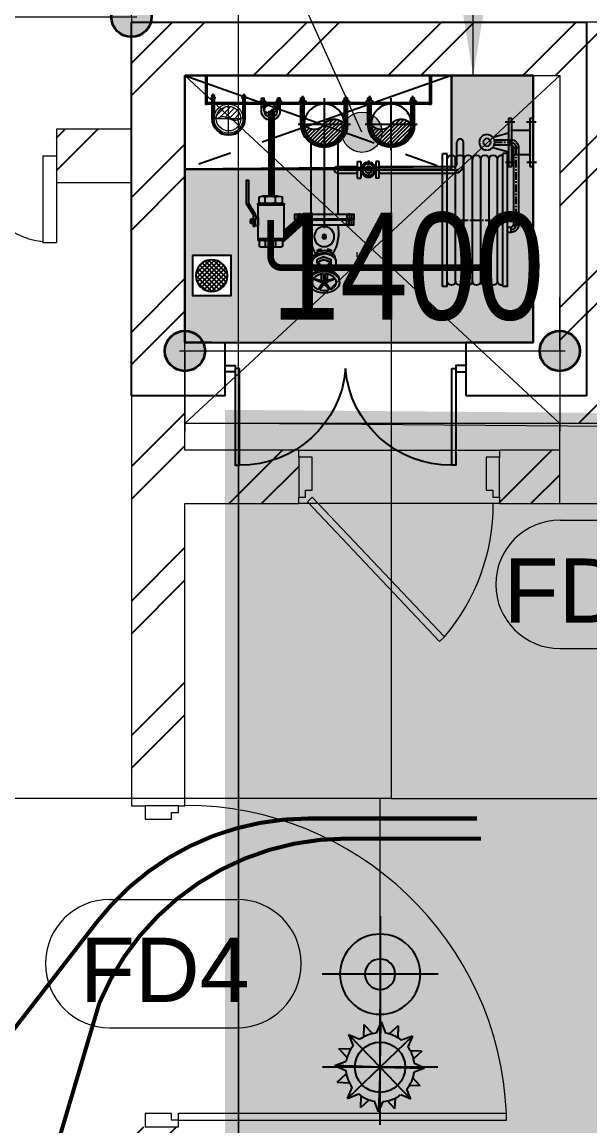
# Model space of a CAD drawing. Header units: millimetres. Extents: x 1706 to 249912, y -487248 to 27192.
# Drawn here: x 160877 to 162998, y -461674 to -457547 of the extents above; entities that cross this region are included whole.
import ezdxf

# ---------------------------------------------------------------- set-up
doc = ezdxf.new("R2010")
doc.units = ezdxf.units.MM
for name, pattern in [('CENTER', [50.8, 31.75, -6.35, 6.35, -6.35]), ('CENTER2', [1.125, 0.75, -0.125, 0.125, -0.125]), ('DASHDOT', [1, 0.5, -0.25, 0, -0.25]), ('HIDDEN', [0.375, 0.25, -0.125]), ('PHANTOM', [63.5, 31.75, -6.35, 6.35, -6.35, 6.35, -6.35])]:
    doc.linetypes.add(name, pattern=pattern)
doc.layers.get('0').update_dxf_attribs({"color": 251})
for name, color, linetype in [('25∅', 1, 'DASHDOT'), ('3.First Floor Plan prot$0$M-FIRE-DRAIN PIPE', 5, 'Continuous'), ('Center', 8, 'CENTER2'), ('FF-FPS- SPRINKLER PIPE', 10, 'PHANTOM'), ('FIRE DISTANCE', 1, 'HIDDEN'), ('I-ANNO-HTCH', 251, 'Continuous'), ('McD Observations', 4, 'Continuous'), ('OBJ', 7, 'Continuous')]:
    doc.layers.add(name, color=color, linetype=linetype)
for name, color, linetype, lineweight in [('A-ANNO-DIMS', 251, 'Continuous', 5), ('A-ANNO-DIMS-200', 251, 'Continuous', 5), ('A-DETL', 251, 'Continuous', 18), ('A-DOOR', 251, 'Continuous', 5), ('A-DOOR-IDEN', 251, 'Continuous', 5), ('A-FLOR', 251, 'Continuous', 5), ('A-WALL', 251, 'Continuous', 5), ('A-WALL-PATT', 251, 'Continuous', 25), ('G-ANNO-TEXT', 251, 'Continuous', 5), ('M-FIRE-FHC', 251, 'Continuous', 9), ('McD-Fire', 1, 'Continuous', 13), ('McD-FIRE-SPRINKLER LINES', 1, 'Continuous', 9), ('McD-PHE-SUPPORT', 7, 'Continuous', 30), ('McD-PHE-WP DT', 70, 'Continuous', 18), ('McD-Travel-Distance', 192, 'Continuous', 13), ('S-GRID', 251, 'Continuous', 5)]:
    doc.layers.add(name, color=color, linetype=linetype, lineweight=lineweight)
doc.layers.add('FF-PENDENT SPRINKLER', color=7, linetype='Continuous', true_color=0xcc0099)
doc.styles.add('Arial Narrow', font='ARIALN.TTF', dxfattribs={"height": 450})
doc.styles.add('Arial_4', font='arial.ttf', dxfattribs={"height": 240})
doc.styles.add('romand', font='romand.shx')
doc.dimstyles.new('DIM 200', dxfattribs={"dimtxt": 150, "dimasz": 150, "dimexe": 50, "dimexo": 75, "dimgap": 75, "dimtad": 1, "dimdec": 0, "dimrnd": 5, "dimdsep": 46, "dimtxsty": 'romand', "dimcen": 0, "dimclrd": 7, "dimclre": 7, "dimclrt": 7, "dimadec": 0, "dimazin": 0, "dimtfac": 1, "dimtdec": 0, "dimtmove": 2, "dimatfit": 3, "dimfxl": 1, "dimtolj": 1, "dimtzin": 0, "dimarcsym": 0})
doc.dimstyles.new('RSP_DIM_2_0mm__DOT_', dxfattribs={"dimscale": 304.8, "dimtxt": 409.372389, "dimasz": 1.968504, "dimexe": 0.984252, "dimexo": 0.0625, "dimgap": 0, "dimtad": 1, "dimdec": 0, "dimrnd": 5, "dimzin": 0, "dimdsep": 46, "dimtxsty": 'Arial Narrow', "dimblk1": 'DOTSMALL', "dimblk2": 'DOTSMALL', "dimsah": 1, "dimcen": 0.09, "dimdle": 0.065617, "dimazin": 0, "dimtfac": 1, "dimtdec": 4, "dimtix": 1, "dimtmove": 0, "dimatfit": 3, "dimfxl": 0.656168, "dimfxlon": 1, "dimtvp": 1, "dimtolj": 1, "dimtzin": 0, "dimarcsym": 2})
pattern_1 = [(225, (1.326154, -19.247815), (-0.007071068, 0.007071068), [])]
pattern_2 = [(45, (-45658.5, 463347.42), (-251.44717, 251.44717), []), (45, (-45658.5, 463728.42), (-251.44717, 251.44717), [])]

# ---------------------------------------------------------------- blocks, each defined once
blk = doc.blocks.new('A$C4CB3120F')
at = {"color": 0, "linetype": 'Continuous'}
for p, q in [((-12, 6), (-12, 0.9)), ((9, 6.9), (-9, 6.9)), ((9, 0), (-9, 0)), ((-6, 6), (-6, 0.9)), ((6, 6), (6, 0.9)), ((12, 6), (12, 0.9))]:
    blk.add_line(p, q, dxfattribs=at)
for centre, radius, start, end in [((-9, 1.4), 5.53, 57.1328, 122.8672), ((-9, 5.5), 5.53, 237.1328, 302.8672), ((0, -13.9), 20.8, 73.2213, 106.7787), ((0, 20.8), 20.8, 253.2213, 286.7787), ((9, 1.4), 5.53, 57.1328, 122.8672), ((9, 5.5), 5.53, 237.1328, 302.8672)]:
    blk.add_arc(centre, radius, start, end, dxfattribs=at)
blk = doc.blocks.new('A$C7D236038')
at = {"color": 0, "linetype": 'Continuous'}
for p, q in [((-10, 5), (-10, 0.7)), ((-7.5, 5.8), (7.5, 5.8)), ((-7.5, 0), (7.5, 0)), ((-5, 5), (-5, 0.7)), ((5, 5), (5, 0.7)), ((10, 5), (10, 0.7))]:
    blk.add_line(p, q, dxfattribs=at)
for centre, radius, start, end in [((-7.5, 1.2), 4.61, 57.1328, 122.8672), ((-7.5, 4.6), 4.61, 237.1328, 302.8672), ((0, -11.5), 17.3, 73.2213, 106.7787), ((0, 17.3), 17.3, 253.2213, 286.7787), ((7.5, 1.2), 4.61, 57.1328, 122.8672), ((7.5, 4.6), 4.61, 237.1328, 302.8672)]:
    blk.add_arc(centre, radius, start, end, dxfattribs=at)
blk = doc.blocks.new('A$C17931DE8')
at = {"color": 7}
for p, q in [((597.7, 184.1), (47.7, 184.1)), ((47.7, 164.3), (47.7, 184.1)), ((597.7, 164.3), (597.7, 184.1)), ((597.7, 164.3), (47.7, 164.3)), ((-21.3, -24), (-39.3, -89.1)), ((-10.8, -30.3), (-10.8, -98.2)), ((10.8, -30.2), (10.8, -98.2)), ((21.3, -24), (39.3, -89.1)), ((-100, -89.1), (100, -89.1)), ((-100, -89.1), (-100, -102.3)), ((46.9, -85.5), (46.9, -65.7)), ((597.7, -65.7), (47.7, -65.7)), ((597.7, -85.5), (47.7, -85.5)), ((100, -89.1), (100, -102.3)), ((351.8, -85.5), (351.8, -98.2)), ((373.5, -98.2), (373.5, -85.5)), ((597.7, -85.5), (597.7, -65.7)), ((100, -102.3), (-100, -102.3)), ((10.8, -98.2), (-10.8, -98.2)), ((21.7, -109.1), (340.9, -109.1)), ((21.7, -109.1), (21.7, -130.8)), ((21.7, -130.8), (340.9, -130.8)), ((340.9, -109.1), (340.9, -130.8)), ((351.8, -98.2), (373.5, -98.2)), ((-100, -177.3), (100, -177.3)), ((-100, -177.3), (-100, -190.5)), ((100, -177.3), (100, -190.5)), ((100, -190.5), (-100, -190.5))]:
    blk.add_line(p, q, dxfattribs=at)
at = {"color": 8, "linetype": 'CENTER'}
for p, q in [((322.7, 211.1), (322.7, -112.4)), ((0, -32.1), (0, -98.2)), ((21.7, -120), (340.9, -120))]:
    blk.add_line(p, q, dxfattribs=at)
at = {"color": 8}
for p, q in [((574.7, 129.8), (70.6, 129.8)), ((574.7, 95.2), (70.6, 95.2)), ((579.7, 95.9), (578.5, 94.7)), ((574.7, 60.6), (70.6, 60.6)), ((577.3, 60.8), (577, 60.4)), ((582, 60.4), (581.7, 60.7)), ((574.7, 26), (70.6, 26)), ((574.7, -8.6), (70.6, -8.6)), ((574.7, -43.2), (70.6, -43.2)), ((-84, -115.9), (-84, -75.6)), ((84, -116.6), (84, -76.3)), ((-84, -204.1), (-84, -163.7)), ((84, -204.8), (84, -164.4))]:
    blk.add_line(p, q, dxfattribs=at)
for p, q in [((-50, -102.3), (-50, -177.3)), ((50, -102.3), (50, -177.3))]:
    blk.add_line(p, q)
for radius in [32.1, 15.4]:
    blk.add_circle((0, 0), radius)
for centre, radius, start, end in [((70.6, 147.1), 17.3, 90, 270), ((574.7, 147.1), 17.3, 270, 90), ((70.6, 112.5), 17.3, 90, 270), ((70.6, 77.9), 17.3, 90, 270), ((574.7, 112.5), 17.3, 270, 90), ((574.7, 77.9), 17.3, 270, 90), ((70.6, 43.3), 17.3, 90, 270), ((574.7, 43.3), 17.3, 270, 90), ((70.6, 8.7), 17.3, 90, 270), ((574.7, 8.7), 17.3, 270, 90), ((70.6, -25.9), 17.3, 90, 270), ((70.6, -60.5), 17.3, 90, 197.2751), ((574.7, -25.9), 17.3, 270, 90), ((574.7, -60.5), 17.3, 342.7249, 90), ((340.9, -98.2), 21.7, 270, 0)]:
    blk.add_arc(centre, radius, start, end, dxfattribs=at)
at = {"color": 7}
for centre, radius, start, end in [((21.7, -98.2), 32.6, 180, 270), ((21.7, -98.2), 10.9, 180, 269.9999), ((340.9, -98.2), 10.9, 270.0001, 0), ((340.9, -98.2), 32.6, 270, 0)]:
    blk.add_arc(centre, radius, start, end, dxfattribs=at)
at = {"color": 8, "linetype": 'CENTER'}
blk.add_arc((21.7, -98.2), 21.7, 180, 270, dxfattribs=at)
blk = doc.blocks.new('A$C562139B0')
at = {"color": 1}
for p, q in [((20, 101.1), (0, 101.1)), ((20, 84.1), (0, 84.1)), ((20, -84.1), (0, -84.1)), ((20, -101.1), (0, -101.1))]:
    blk.add_line(p, q, dxfattribs=at)
at = {"color": 8, "linetype": 'HIDDEN'}
for p, q in [((-2.3, 79.5), (0, 81.8)), ((-2.3, -79.5), (-2.3, 79.5)), ((0, -81.8), (-2.3, -79.5))]:
    blk.add_line(p, q, dxfattribs=at)
at = {"color": 1}
blk.add_lwpolyline([(0, -110), (0, 110), (20, 110), (20, -110)], close=True, dxfattribs=at)
at = {"layer": 'Center', "linetype": 'CENTER', "ltscale": 12}
for p, q in [((-4.2, 92.6), (24.2, 92.6)), ((24.2, -92.6), (-4.2, -92.6))]:
    blk.add_line(p, q, dxfattribs=at)
blk = doc.blocks.new('A$C48E248ED')
at = {"color": 1}
for p, q in [((-1.8, -89.4), (-1.8, -77.5)), ((-1.8, -77.5), (2, -77.5)), ((2, -89.4), (2, -77.5)), ((-1.8, -89.4), (2, -89.4))]:
    blk.add_line(p, q, dxfattribs=at)
at = {"color": 7}
blk.add_line((25.1, -182.2), (25.1, -199.1), dxfattribs=at)
at = {"color": 1}
for radius in [37.5, 7.47]:
    blk.add_circle((0.1, -83.5), radius, dxfattribs=at)
for centre, start, end in [((98.3, -69.2), 168.881, 210.5212), ((-98.1, -69.2), 329.4788, 11.119)]:
    blk.add_arc(centre, 151.5, start, end, dxfattribs=at)
at = {"layer": 'OBJ'}
for p, q in [((0.1, -158.9), (-25.9, -169.5)), ((0.1, -158.9), (26.1, -169.5)), ((-44.9, -180.1), (-44.9, -177.2)), ((0.1, -169.5), (-25.9, -180.1)), ((-25.9, -201.3), (-25.9, -169.5)), ((-25.9, -201.3), (-14.9, -205.8)), ((-14.9, -208.5), (-14.9, -189.6)), ((0.1, -169.5), (26.1, -180.1)), ((15.1, -208.5), (15.1, -189.6)), ((26.1, -201.3), (15.1, -205.8)), ((26.1, -182.2), (26.1, -169.5)), ((26.1, -201.3), (26.1, -199.1)), ((-39.1, -242.8), (-7.6, -254.7)), ((-35.2, -240.7), (-5.6, -248.7)), ((-11, -223.6), (-11, -247.2)), ((-2.1, -226), (-3.1, -246.9)), ((2.3, -226), (3.3, -246.9)), ((35.4, -240.7), (5.8, -248.7)), ((39.3, -242.8), (7.8, -254.7)), ((11.2, -223.6), (11.2, -247.2)), ((-57.3, -253.9), (-57.3, -247.7)), ((-20.6, -279.1), (-6.6, -257.7)), ((-15.5, -278.9), (-2.5, -262.8)), ((0.1, -253.2), (-5.1, -255.3)), ((0.1, -255.3), (-5.1, -257.5)), ((-5.1, -261.7), (-5.1, -255.3)), ((0.1, -263.8), (-5.1, -261.7)), ((0.1, -253.2), (5.3, -255.3)), ((0.1, -255.3), (5.3, -257.5)), ((0.1, -263.8), (5.3, -261.7)), ((15.6, -278.9), (2.7, -262.8)), ((5.3, -261.7), (5.3, -255.3)), ((20.8, -279.1), (6.8, -257.7)), ((57.5, -247.7), (57.5, -253.9))]:
    blk.add_line(p, q, dxfattribs=at)
for centre, radius, start, end in [((-11.1, -153.9), 24, 88.0313, 135.9908), ((11.3, -153.9), 24, 44.0092, 91.9687), ((-23.4, -191.3), 8.65, 11.0684, 72.6602), ((23.6, -191.3), 8.65, 107.3398, 168.9316), ((-40.1, -245.6), 3, 69.2205, 155.1588), ((-34.4, -237.8), 3, 133.8645, 254.7795), ((-5.1, -246.8), 2, 254.7795, 357.2205), ((-5.1, -225.8), 3, 357.2205, 94.7862), ((5.3, -225.8), 3, 85.2138, 182.7795), ((5.3, -246.8), 2, 182.7795, 285.2205), ((34.6, -237.8), 3, 285.2205, 46.1355), ((40.3, -245.6), 3, 24.8412, 110.7795), ((-23.1, -277.5), 3, 245.9255, 326.7795), ((-13.1, -280.7), 3, 141.2205, 257.3777), ((-8.3, -256.6), 2, 326.7795, 69.2205), ((8.5, -256.6), 2, 110.7795, 213.2205), ((13.3, -280.7), 3, 282.6223, 38.7795), ((23.3, -277.5), 3, 213.2205, 294.0745)]:
    blk.add_arc(centre, radius, start, end, dxfattribs=at)
at = {"layer": 'OBJ', "extrusion": (0, 0, -1)}
for centre, major_axis, ratio, start_param, end_param in [((0.1, -180.1), (45, 0), 0.707107, 1.987436, 4.712389), ((0.1, -177.2), (45, 0), 0.707107, 3.141593, 5.927703), ((0.1, -166.6), (-42.5, 0), 0.707107, -0.004902, 3.146495), ((0.1, -163.1), (-40.3, 0), 0.701646, 0.412235, 2.729358), ((0.1, -190.7), (26, 0), 0.721611, 2.186239, 6.007537), ((0.1, -204.1), (15, 0), 0.707107, 3.141593, 6.283185), ((0.1, -205.9), (15, 0), 0.707107, 3.141593, 6.283185), ((0.1, -207.1), (15, 0), 0.707107, 3.141593, 6.283185), ((0.1, -208.7), (15, 0), 0.707107, 3.16624, 6.258538), ((0.1, -208.9), (-11.1, 0), 0.619861, 0.151553, 2.990039), ((0.1, -190.7), (-26, 0), 0.721611, 3.417241, 4.096946), ((0.1, -180.1), (45, 0), 0.707107, 0.642541, 1.154156), ((0.1, -247.7), (57.4, 0), 0.707107, 3.141593, 6.283185), ((0.1, -253.9), (45.1, 0), 0.693384, 2.143196, 3.452197), ((0.1, -253.9), (-45.1, 0), 0.693384, 0.624962, 1.450623), ((0.1, -253.9), (45.1, 0), 0.693384, -1.450623, -0.624962), ((0.1, -253.9), (45.1, 0), 0.693384, -0.310604, 0.998397), ((0.1, -253.9), (45.1, 0), 0.693384, 1.258412, 1.883181)]:
    blk.add_ellipse(centre, major_axis=major_axis, ratio=ratio, start_param=start_param, end_param=end_param, dxfattribs=at)
at = {"layer": 'OBJ'}
blk.add_ellipse((0.1, -180.1), major_axis=(-45, 0), ratio=0.707107, start_param=1.987436, end_param=4.712389, dxfattribs=at)
at = {"layer": 'OBJ', "extrusion": (0, 0, -1)}
for centre, major_axis, ratio in [((0.1, -253.9), (-57.4, 0), 0.707107), ((0.1, -259.6), (-5.2, 0), 0.721611), ((0.1, -259.8), (2.23, 0), 0.586664)]:
    blk.add_ellipse(centre, major_axis=major_axis, ratio=ratio, dxfattribs=at)
at = {"xscale": -1, "rotation": 270}
blk.add_blockref('A$C562139B0', (0, -20), dxfattribs=at)
at = {"rotation": 270}
blk.add_blockref('A$C562139B0', (0, -20), dxfattribs=at)
blk = doc.blocks.new('A$C234D3F59')
at = {"color": 7}
for p, q in [((-40.5, 31.1), (-40.5, -31.1)), ((-40.5, 31.1), (-27.9, 31.1)), ((-27.9, -31.1), (-27.9, 31.1)), ((40.5, 31.1), (27.9, 31.1)), ((27.9, -31.1), (27.9, 31.1)), ((40.5, 31.1), (40.5, -31.1)), ((-40.5, -31.1), (-27.9, -31.1)), ((40.5, -31.1), (27.9, -31.1))]:
    blk.add_line(p, q, dxfattribs=at)
at = {"color": 9, "linetype": 'CENTER', "ltscale": 0.5}
for p, q in [((0, -34.7), (0, 34.7)), ((34.7, 0), (-34.7, 0))]:
    blk.add_line(p, q, dxfattribs=at)
at = {"color": 7}
for radius in [27.9, 22, 12.5, 2.93]:
    blk.add_circle((0, 0), radius, dxfattribs=at)
blk = doc.blocks.new('A$C00FE572E')
at = {"color": 1, "linetype": 'Continuous', "lineweight": -3}
for p, q in [((-1101, 285), (-1244, 285)), ((-693, 449), (-693, 496)), ((-679, 500), (-598, 500)), ((-679, 445), (-598, 445)), ((-666, 449), (-666, 496)), ((-611, 449), (-611, 496)), ((-584, 449), (-584, 496)), ((-159, 285), (-16, 285)), ((-1260, -166), (-1260, 198)), ((-1101, 142), (-1244, 142)), ((-1085, -166), (-1085, 198)), ((-175, -166), (-175, 198)), ((-159, 142), (-16, 142)), ((0, -166), (0, 198)), ((-1101, -111), (-1244, -111)), ((-159, -111), (-16, -111)), ((-1101, -288), (-1244, -288)), ((-159, -288), (-16, -288))]:
    blk.add_line(p, q, dxfattribs=at)
at = {"color": 1, "lineweight": -3}
for points in [[(-517, 387), (-517, 432), (-806, 432), (-1077, 600), (-1660, 600), (-1660, 555), (-1090, 555), (-819, 387), (-770, 387), (-770, 344), (-706, 344), (-706, 344), (-706, 387), (-517, 387)], [(-747, 344), (-747, 315), (-530, 315), (-530, 387), (-665, 387)]]:
    blk.add_lwpolyline(points, dxfattribs=at)
for points in [[(-1085, -327), (-1049, -327), (-1049, 324), (-1085, 324)], [(-1049, -318), (-211, -318), (-211, 315), (-1049, 315)], [(-175, -327), (-211, -327), (-211, 324), (-175, 324)]]:
    blk.add_lwpolyline(points, close=True, dxfattribs=at)
at = {"color": 1, "linetype": 'Continuous', "lineweight": -3}
blk.add_lwpolyline([(-704, 431), (-573, 431), (-573, 445), (-704, 445)], close=True, dxfattribs=at)
for centre, radius, start, end in [((-1097, 214), 163, 154.1703, 205.8297), ((-1248, 214), 163, 334.1703, 25.8297), ((-679, 475), 25.1, 57.1328, 122.8672), ((-679, 470), 25.1, 237.1328, 302.8672), ((-639, 406), 94.5, 73.2213, 106.7787), ((-639, 540), 94.5, 253.2213, 286.7787), ((-598, 475), 25.1, 57.1328, 122.8672), ((-598, 470), 25.1, 237.1328, 302.8672), ((-12, 214), 163, 154.1703, 205.8297), ((-163, 214), 163, 334.1703, 25.8297), ((-761, 16), 499, 165.2978, 194.7022), ((-1583, 16), 499, 345.2978, 14.7022), ((323, 16), 499, 165.2978, 194.7022), ((-499, 16), 499, 345.2978, 14.7022), ((-1011, -199), 249, 159.1168, 200.8832), ((-1333, -199), 249, 339.1168, 20.8832), ((73, -199), 249, 159.1168, 200.8832), ((-249, -199), 249, 339.1168, 20.8832)]:
    blk.add_arc(centre, radius, start, end, dxfattribs=at)
at = {"layer": 'Center', "color": 1, "lineweight": -3}
blk.add_lwpolyline([(-665, 387), (-747, 387), (-747, 346)], dxfattribs=at)
blk = doc.blocks.new('*U21')
h = blk.add_hatch()
h.set_pattern_fill('ANSI31', color=8, scale=133.333333)
h.set_pattern_definition([(45, (-425315.599, -396067.668), (-11.785113, 11.785113), [])])
edge = h.paths.add_edge_path()
edge.add_spline(control_points=[(55, 56), (41.9, 50.7), (25.3, 41.8), (0.1, 55.2), (-25.2, 67.3), (-41.9, 59), (-55, 56)], knot_values=[0, 0, 0, 0, 25.928067, 52.983832, 79.809607, 105.621074, 105.621074, 105.621074, 105.621074], degree=3, periodic=0)
edge.add_arc((0, 54.9), 55, 178.8042, 361.1979)
at = {"color": 8}
for p, q in [((0, 130), (0, -20)), ((-75, 56), (75, 56))]:
    blk.add_line(p, q, dxfattribs=at)
for radius in [65, 55]:
    blk.add_circle((0, 55), radius)
blk.add_spline([(-55, 56), (-25.5, 63.2), (0, 55), (25.6, 46.2), (55, 56)], degree=3, dxfattribs=at)
at = {"layer": 'McD-PHE-SUPPORT'}
for p, q in [((-77.1, -35), (-77.1, -40)), ((-77.1, -35), (-77.1, -40)), ((-75, -42), (-63, -42)), ((-75, -42), (-63, -42)), ((-73, -42), (-73, -52.2)), ((-73, -42), (-73, -52.2)), ((-72.5, -43.1), (-65.7, -43.9)), ((-72.5, -43.1), (-65.7, -43.9)), ((-72.5, -44.7), (-65.7, -45.5)), ((-72.5, -44.7), (-65.7, -45.5)), ((-72.5, -46.1), (-65.7, -46.9)), ((-72.5, -46.1), (-65.7, -46.9)), ((-72.5, -47.5), (-65.7, -48.3)), ((-72.5, -47.5), (-65.7, -48.3)), ((-72.5, -48.7), (-65.7, -49.5)), ((-72.5, -48.7), (-65.7, -49.5)), ((-70.2, -42), (-65.7, -42.6)), ((-70.2, -42), (-65.7, -42.6)), ((-65, -40), (-65, -35)), ((-65, -40), (-65, -35)), ((-65, -42), (-65, -52.2)), ((-65, -42), (-65, -52.2)), ((-61, -35), (-61, -40)), ((-61, -35), (-61, -40)), ((61, -35), (61, -40)), ((61, -35), (61, -40)), ((75, -42), (63, -42)), ((75, -42), (63, -42)), ((65, -40), (65, -35)), ((65, -40), (65, -35)), ((65, -42), (65, -52.2)), ((65, -42), (65, -52.2)), ((70.2, -42), (65.7, -42.6)), ((70.2, -42), (65.7, -42.6)), ((72.5, -43.1), (65.7, -43.9)), ((72.5, -43.1), (65.7, -43.9)), ((72.5, -44.7), (65.7, -45.5)), ((72.5, -44.7), (65.7, -45.5)), ((72.5, -46.1), (65.7, -46.9)), ((72.5, -46.1), (65.7, -46.9)), ((72.5, -47.5), (65.7, -48.3)), ((72.5, -47.5), (65.7, -48.3)), ((72.5, -48.7), (65.7, -49.5)), ((72.5, -48.7), (65.7, -49.5)), ((73, -42), (73, -52.2)), ((73, -42), (73, -52.2)), ((77.1, -35), (77.1, -40)), ((77.1, -35), (77.1, -40)), ((-73, -52.2), (-65, -52.2)), ((-73, -52.2), (-65, -52.2)), ((-72.5, -50), (-65.7, -50.9)), ((-72.5, -50), (-65.7, -50.9)), ((-72.5, -51.3), (-65.7, -52.1)), ((-72.5, -51.3), (-65.7, -52.1)), ((73, -52.2), (65, -52.2)), ((73, -52.2), (65, -52.2)), ((72.5, -50), (65.7, -50.9)), ((72.5, -50), (65.7, -50.9)), ((72.5, -51.3), (65.7, -52.1)), ((72.5, -51.3), (65.7, -52.1))]:
    blk.add_line(p, q, dxfattribs=at)
for points in [[(-73, 55.7), (-73, -40.1)], [(-65, 55.7), (-65, -35)], [(65, 55.7), (65, -35)], [(73, 55.7), (73, -40.1)]]:
    blk.add_lwpolyline(points, dxfattribs=at)
for centre, radius, start, end in [((0, 55), 73, 0.5295, 179.4726), ((-75, -40), 2.01, 180, 0), ((-75, -40), 2.01, 180, 0), ((-69, -37), 5.02, 216.8699, 323.1301), ((-69, -37), 5.02, 216.8699, 323.1301), ((-63, -40), 2.01, 180, 0), ((-63, -40), 2.01, 180, 0), ((63, -40), 2.01, 180, 0), ((63, -40), 2.01, 180, 0), ((69, -37), 5.02, 216.8699, 323.1301), ((69, -37), 5.02, 216.8699, 323.1301), ((75, -40), 2.01, 180, 0), ((75, -40), 2.01, 180, 0)]:
    blk.add_arc(centre, radius, start, end, dxfattribs=at)
blk = doc.blocks.new('Fire Shaft')
at = {"linetype": 'CENTER2'}
h = blk.add_hatch(color=8, dxfattribs=at)
h.dxf.hatch_style = 1
h.paths.add_polyline_path([(0.2, -1.1954), (0.5417, -1.1954), (0.55, -0.2), (1.1976, -0.2), (1.1976, -1.5), (0.2, -1.5)])
h.paths.add_polyline_path([(0.8726, -0.2279), (1.0226, -0.2279), (1.0226, -0.3721), (0.8726, -0.3721)], flags=16)
h = blk.add_hatch()
h.set_pattern_fill('ANSI31', color=5, scale=0.08, angle=90, style=0)
h.set_pattern_definition(pattern_1)
h.paths.add_polyline_path([(0.3315, -0.4954, -1), (0.3315, -0.5454, -0.5), (0.3315, -0.5204, 0.5)])
h = blk.add_hatch()
h.set_pattern_fill('ANSI31', color=1, scale=0.08, angle=90, style=0)
h.set_pattern_definition([(225, (1.326154, -18.997815), (-0.007071068, 0.007071068), [])])
h.paths.add_polyline_path([(0.3815, -0.7954, -0.5), (0.3815, -0.7204, 0.5), (0.3815, -0.6454, -1)])
h = blk.add_hatch()
h.set_pattern_fill('ANSI31', color=3, scale=0.08, angle=90, style=0)
h.set_pattern_definition(pattern_1)
h.paths.add_polyline_path([(0.3815, -1.0454, -0.5), (0.3815, -0.9704, 0.5), (0.3815, -0.8954, -1)])
at = {"layer": 'McD Observations'}
h = blk.add_hatch(dxfattribs=at)
h.set_pattern_fill('ANSI37', color=256, scale=0.1)
h.set_pattern_definition([(45, (-244.486786, -38.637238), (-0.00883883476, 0.00883883476), []), (135, (-244.486786, -38.637238), (-0.00883883476, -0.00883883476), [])])
edge = h.paths.add_edge_path()
edge.add_arc((0.9476, -0.3), 0.0593, 0, 360)
at = {"color": 1, "linetype": 'CENTER2'}
for p, q in [((0.2, -1.1954), (0.55, -0.2)), ((0.2, -0.2), (0.555, -1.1954))]:
    blk.add_line(p, q, dxfattribs=at)
for p, q in [((0.2015, -1.1954), (0.2015, -0.2)), ((0.3018, -1.1204), (0.3018, -0.2766)), ((0.3068, -1.1204), (0.3068, -0.2766)), ((0.2951, -0.4854), (0.2852, -0.4854)), ((0.2951, -0.4864), (0.2852, -0.4864)), ((0.2951, -0.4944), (0.2852, -0.4944)), ((0.3315, -0.4854), (0.3065, -0.4854)), ((0.3171, -0.4864), (0.3065, -0.4864)), ((0.3171, -0.4944), (0.3065, -0.4944)), ((0.2951, -0.4954), (0.2852, -0.4954)), ((0.3315, -0.4954), (0.3065, -0.4954)), ((0.2951, -0.5454), (0.2852, -0.5454)), ((0.2951, -0.5464), (0.2852, -0.5464)), ((0.2951, -0.5544), (0.2852, -0.5544)), ((0.2951, -0.5554), (0.2852, -0.5554)), ((0.3315, -0.5454), (0.3065, -0.5454)), ((0.3171, -0.5464), (0.3065, -0.5464)), ((0.3171, -0.5544), (0.3065, -0.5544)), ((0.3315, -0.5554), (0.3065, -0.5554)), ((0.2939, -0.6334), (0.2845, -0.6334)), ((0.2939, -0.6344), (0.2845, -0.6344)), ((0.2939, -0.6444), (0.2845, -0.6444)), ((0.2939, -0.6454), (0.2845, -0.6454)), ((0.3815, -0.6334), (0.3065, -0.6334)), ((0.3502, -0.6344), (0.3065, -0.6344)), ((0.3502, -0.6444), (0.3065, -0.6444)), ((0.3815, -0.6454), (0.3065, -0.6454)), ((0.2939, -0.7954), (0.2845, -0.7954)), ((0.2939, -0.7964), (0.2845, -0.7964)), ((0.2939, -0.8064), (0.2845, -0.8064)), ((0.2939, -0.8074), (0.2845, -0.8074)), ((0.3815, -0.7954), (0.3065, -0.7954)), ((0.3502, -0.7964), (0.3065, -0.7964)), ((0.3502, -0.8064), (0.3065, -0.8064)), ((0.3815, -0.8074), (0.3065, -0.8074)), ((0.2939, -0.8834), (0.2845, -0.8834)), ((0.2939, -0.8844), (0.2845, -0.8844)), ((0.2939, -0.8944), (0.2845, -0.8944)), ((0.2939, -0.8954), (0.2845, -0.8954)), ((0.3815, -0.8834), (0.3065, -0.8834)), ((0.3502, -0.8844), (0.3065, -0.8844)), ((0.3502, -0.8944), (0.3065, -0.8944)), ((0.3815, -0.8954), (0.3065, -0.8954)), ((0.2939, -1.0454), (0.2845, -1.0454)), ((0.2939, -1.0464), (0.2845, -1.0464)), ((0.2939, -1.0564), (0.2845, -1.0564)), ((0.2939, -1.0574), (0.2845, -1.0574)), ((0.3815, -1.0454), (0.3065, -1.0454)), ((0.3502, -1.0464), (0.3065, -1.0464)), ((0.3502, -1.0564), (0.3065, -1.0564)), ((0.3815, -1.0574), (0.3065, -1.0574))]:
    blk.add_line(p, q)
at = {"color": 8, "linetype": 'CENTER', "lineweight": -3, "ltscale": 1500}
for p, q in [((0.3815, -0.6229), (0.3815, -0.8179)), ((0.284, -0.7204), (0.7702, -0.7204)), ((0.3815, -0.8729), (0.3815, -1.0679)), ((0.479, -0.9704), (0.284, -0.9704))]:
    blk.add_line(p, q, dxfattribs=at)
at = {"color": 1}
for p, q in [((0.4374, -0.6704), (0.7185, -0.6704)), ((0.4374, -0.7704), (0.7185, -0.7704)), ((0.5394, -0.7704), (0.5394, -0.8446)), ((0.5644, -0.7704), (0.5644, -0.8446))]:
    blk.add_line(p, q, dxfattribs=at)
at = {"color": 8, "linetype": 'CENTER', "lineweight": -3, "ltscale": 20}
blk.add_line((0.5519, -0.7704), (0.5519, -1.2191), dxfattribs=at)
at = {"color": 1}
blk.add_lwpolyline([(0.2, -0.2), (0.55, -0.2), (0.55, -1.1954), (0.2, -1.1954)], close=True, dxfattribs=at)
for points in [[(0.3068, -0.2829), (0.2015, -0.2829), (0.2015, -0.2766), (0.3068, -0.2766)], [(0.2835, -0.6444), (0.2835, -0.6344), (0.2845, -0.6334), (0.2845, -0.6454)], [(0.3502, -0.6444), (0.3502, -0.6344), (0.3512, -0.6334), (0.3512, -0.6454)], [(0.2835, -0.7964), (0.2835, -0.8064), (0.2845, -0.8074), (0.2845, -0.7954)], [(0.3502, -0.7964), (0.3502, -0.8064), (0.3512, -0.8074), (0.3512, -0.7954)], [(0.2835, -0.8944), (0.2835, -0.8844), (0.2845, -0.8834), (0.2845, -0.8954)], [(0.3502, -0.8944), (0.3502, -0.8844), (0.3512, -0.8834), (0.3512, -0.8954)], [(0.2835, -1.0464), (0.2835, -1.0564), (0.2845, -1.0574), (0.2845, -1.0454)], [(0.3502, -1.0464), (0.3502, -1.0564), (0.3512, -1.0574), (0.3512, -1.0454)], [(0.3068, -1.1204), (0.2015, -1.1204), (0.2015, -1.114), (0.3068, -1.114)]]:
    blk.add_lwpolyline(points, close=True)
for points in [[(0.2852, -0.4954), (0.2852, -0.4854), (0.2842, -0.4864), (0.2842, -0.4944), (0.2852, -0.4954)], [(0.3008, -0.4804), (0.3008, -0.5004), (0.3018, -0.5004), (0.3018, -0.4804), (0.3008, -0.4804)], [(0.3181, -0.4954), (0.3181, -0.4854), (0.3171, -0.4864), (0.3171, -0.4944), (0.3181, -0.4954)], [(0.2852, -0.5454), (0.2852, -0.5554), (0.2842, -0.5544), (0.2842, -0.5464), (0.2852, -0.5454)], [(0.3008, -0.5604), (0.3008, -0.5404), (0.3018, -0.5404), (0.3018, -0.5604), (0.3008, -0.5604)], [(0.3181, -0.5454), (0.3181, -0.5554), (0.3171, -0.5544), (0.3171, -0.5464), (0.3181, -0.5454)], [(0.3008, -0.6274), (0.3008, -0.6514), (0.3018, -0.6514), (0.3018, -0.6274), (0.3008, -0.6274)], [(0.3008, -0.8134), (0.3008, -0.7894), (0.3018, -0.7894), (0.3018, -0.8134), (0.3008, -0.8134)], [(0.3008, -0.8774), (0.3008, -0.9014), (0.3018, -0.9014), (0.3018, -0.8774), (0.3008, -0.8774)], [(0.3008, -1.0634), (0.3008, -1.0394), (0.3018, -1.0394), (0.3018, -1.0634), (0.3008, -1.0634)]]:
    blk.add_lwpolyline(points)
at = {"color": 5}
blk.add_lwpolyline([(0.3315, -0.4954, -0.5), (0.3315, -0.5204, 0.5), (0.3315, -0.5454, 1)], format="xyb", dxfattribs=at)
at = {"color": 8, "linetype": 'CENTER', "lineweight": -3, "ltscale": 20}
for points in [[(0.2761, -0.6394), (0.3815, -0.6394, -1), (0.3815, -0.8014), (0.2761, -0.8014)], [(0.2761, -0.8894), (0.3815, -0.8894, -1), (0.3815, -1.0514), (0.2761, -1.0514)]]:
    blk.add_lwpolyline(points, format="xyb", dxfattribs=at)
at = {"color": 1}
for points in [[(0.3815, -0.6454, -0.5), (0.3815, -0.7204, 0.5), (0.3815, -0.7954, 1)], [(0.5394, -0.9256), (0.5394, -1.2085, -0.396345), (0.5327, -1.2156), (0.4494, -1.2156)], [(0.5644, -0.9256), (0.5644, -1.2085, -0.405781), (0.5332, -1.2406), (0.4494, -1.2406)], [(0.4494, -1.2406, -1), (0.4494, -1.2156, 0)]]:
    blk.add_lwpolyline(points, format="xyb", dxfattribs=at)
at = {"color": 3}
blk.add_lwpolyline([(0.3815, -0.8954, -0.5), (0.3815, -0.9704, 0.5), (0.3815, -1.0454, 1)], format="xyb", dxfattribs=at)
at = {"color": 5}
blk.add_circle((0.3315, -0.5204), 0.025, dxfattribs=at)
at = {"color": 1}
blk.add_circle((0.3815, -0.7204), 0.075, dxfattribs=at)
at = {"color": 3}
blk.add_circle((0.3815, -0.9704), 0.075, dxfattribs=at)
for centre, radius in [((0.3315, -0.5204), 0.035), ((0.3815, -0.7204), 0.087), ((0.3815, -0.9704), 0.087)]:
    blk.add_arc(centre, radius, 270, 90)
at = {"color": 1}
blk.add_arc((0.5519, -0.7704), 0.0125, 0, 180, dxfattribs=at)
at = {"layer": '3.First Floor Plan prot$0$M-FIRE-DRAIN PIPE', "const_width": 0.025}
blk.add_lwpolyline([(0.3315, -0.5233), (0.6513, -0.5233)], dxfattribs=at)
blk.add_lwpolyline([(0.3315, -0.5233), (0.6513, -0.5233)], dxfattribs=at)
for points in [[(0.7394, -0.5204), (0.8781, -0.5204, -0.414214), (0.9181, -0.5604), (0.9181, -0.9717)], [(0.7394, -0.5204), (0.8781, -0.5204, -0.414214), (0.9181, -0.5604), (0.9181, -1.3052)]]:
    blk.add_lwpolyline(points, format="xyb", dxfattribs=at)
at = {"layer": 'FF-FPS- SPRINKLER PIPE', "color": 1}
for points in [[(1.3976, -0.2998), (1.3976, 0), (0, 0), (0, -1.7), (1.3976, -1.7), (1.3976, -1.2502)], [(1.3976, -0.2998), (1.3976, 0), (0, 0), (0, -1.7), (1.3976, -1.7), (1.3976, -1.2502)], [(1.3976, -0.3498), (1.3976, 0), (0, 0), (0, -1.7), (1.3976, -1.7), (1.3976, -1.2502)], [(1.1976, -0.2), (0.2, -0.2), (0.2, -1.5), (1.1976, -1.5), (1.1976, -1.2502)], [(1.1976, -0.2), (0.2, -0.2), (0.2, -1.5), (1.1976, -1.5), (1.1976, -1.2502)], [(1.1976, -0.2), (0.2, -0.2), (0.2, -1.5), (1.1976, -1.5), (1.1976, -1.2502)], [(1.1976, -0.2998), (1.1976, -0.2), (1.1976, -0.2998)], [(1.1976, -0.2998), (1.1976, -0.2), (1.1976, -0.2998)], [(1.1976, -0.2998), (1.1976, -0.2), (1.1976, -0.3498)]]:
    blk.add_lwpolyline(points, dxfattribs=at)
at = {"layer": 'FF-FPS- SPRINKLER PIPE', "color": 1, "linetype": 'Continuous'}
for points in [[(1.3976, -0.3498), (1.1976, -0.3498)], [(1.3976, -1.2502), (1.1956, -1.2502)]]:
    blk.add_lwpolyline(points, dxfattribs=at)
for points in [[(1.3069, -0.3879), (1.3069, -0.3498), (1.2843, -0.3498), (1.2843, -0.3879)], [(1.2956, -0.4038), (1.2956, -0.3879), (1.656, -0.3879), (1.656, -0.4038)], [(1.2956, -1.1962), (1.2956, -1.2121), (1.656, -1.2121), (1.656, -1.1962)], [(1.3069, -1.2121), (1.3069, -1.2502), (1.2843, -1.2502), (1.2843, -1.2121)]]:
    blk.add_lwpolyline(points, close=True, dxfattribs=at)
for centre, start, end in [((1.2635, -0.4088), 274.6833, 0.7353), ((1.2635, -1.1912), 359.2647, 85.3167)]:
    blk.add_arc(centre, 0.3925, start, end, dxfattribs=at)
at = {"layer": 'M-FIRE-FHC', "color": 8}
for p, q in [((0.8556, -0.8219), (0.855, -0.8219)), ((0.8556, -0.8219), (0.855, -0.8219)), ((0.8556, -0.8219), (0.855, -0.8219)), ((0.8607, -0.8417), (0.8776, -0.8417)), ((0.8607, -0.8417), (0.8776, -0.8417)), ((0.8607, -0.8417), (0.8776, -0.8417))]:
    blk.add_line(p, q, dxfattribs=at)
at = {"layer": 'McD Observations', "color": 1}
blk.add_lwpolyline([(0.2, -1.1954), (0.5417, -1.1954), (0.55, -0.2), (1.1976, -0.2), (1.1976, -1.5), (0.2, -1.5)], close=True, dxfattribs=at)
at = {"layer": 'McD Observations'}
blk.add_lwpolyline([(0.8726, -0.2279), (1.0226, -0.2279), (1.0226, -0.3721), (0.8726, -0.3721)], close=True, dxfattribs=at)
blk.add_circle((0.9476, -0.3), 0.0593, dxfattribs=at)
for name, p, xscale, yscale, zscale in [('A$C00FE572E', (0.8418, -0.5209), 0.0001512000000000001, 0.0001512000000000001, 0.0001512000000000001), ('A$C17931DE8', (0.4494, -1.3281), 0.0009025000000000002, 0.0009025000000000002, 0.0009025000000000002)]:
    blk.add_blockref(name, p, dxfattribs=dict(xscale=xscale, yscale=yscale, zscale=zscale))
for name, p, xscale, yscale, zscale, rotation in [('A$C7D236038', (0.3008, -0.4904), 0.001000000000000001, 0.001000000000000001, 0.001000000000000001, 90), ('A$C7D236038', (0.3008, -0.5504), -0.001000000000000001, 0.001000000000000001, 0.001, 90), ('A$C48E248ED', (0.7185, -0.7204), 0.001000000000000001, 0.001000000000000001, 0.001000000000000001, 90), ('A$C4CB3120F', (0.3008, -0.6394), 0.001000000000000001, 0.001000000000000001, 0.001000000000000001, 90), ('A$C4CB3120F', (0.3008, -0.8014), -0.001000000000000001, 0.001000000000000001, 0.001, 90), ('A$C234D3F59', (0.5519, -0.8851), 0.001, 0.001, 0.001, 270), ('A$C4CB3120F', (0.3008, -0.8894), 0.001000000000000001, 0.001000000000000001, 0.001000000000000001, 90), ('A$C4CB3120F', (0.3008, -1.0514), -0.001000000000000001, 0.001000000000000001, 0.001, 90)]:
    blk.add_blockref(name, p, dxfattribs=dict(xscale=xscale, yscale=yscale, zscale=zscale, rotation=rotation))
at = {"layer": 'McD-PHE-WP DT', "xscale": -0.0008331199999999997, "yscale": 0.0008331200000000005, "zscale": 0.0008331200000000005, "rotation": 270}
blk.add_blockref('*U21', (0.3152, -0.3629), dxfattribs=at)
blk = doc.blocks.new('UPRIGHT SPRINKLER -68°C')
at = {"color": 5}
for p, q in [((2.7, 106.3, 2.6), (-9.1, 80.2, 2.6)), ((2.7, 106.3, 2.6), (13.1, 79.3, 2.6)), ((-74.4, 76, 2.6), (-48.5, 65.4, 2.6)), ((-74.4, 76, 2.6), (-64.1, 50.7, 2.6)), ((76.2, 73.6, 2.6), (49, 63.2, 2.6)), ((76.2, 73.6, 2.6), (64.6, 46.9, 2.6)), ((-105.9, 3.4, 2.6), (-81.1, 13, 2.6)), ((-105.9, 3.4, 2.6), (-82, -7.4, 2.6)), ((105.4, -2.8, 2.6), (79.4, 9.1, 2.6)), ((105.4, -2.8, 2.6), (79, -12.9, 2.6)), ((-76.5, -72.6, 2.6), (-66.4, -48.8, 2.6)), ((71.8, -76.8, 2.6), (62.3, -51, 2.6)), ((-76.5, -72.6, 2.6), (-52.6, -63.2, 2.6)), ((71.8, -76.8, 2.6), (47.2, -65.7, 2.6)), ((-3.6, -105.1, 2.6), (-12.9, -80.8, 2.6)), ((-3.6, -105.1, 2.6), (7.3, -81.2, 2.6))]:
    blk.add_line(p, q, dxfattribs=at)
at = {"color": 6}
for p, q in [((-1.2, -0.5, 2.6), (2.7, 106.3, 2.6)), ((-36.5, 100.2, 2.6), (-37.7, 71.9, 2.6)), ((-36.5, 100.2, 2.6), (-16.8, 79.1, 2.6)), ((42.9, 97.7, 2.6), (21.4, 77.4, 2.6)), ((42.9, 97.7, 2.6), (42.3, 67.9, 2.6)), ((71.9, -76.9, 2.6), (-74.3, 75.8, 2.6)), ((76.2, 73.6, 2.6), (-1.2, -0.5, 2.6)), ((-96, 44.9, 2.6), (-78, 25.4, 2.6)), ((-96, 44.9, 2.6), (-68.9, 44.1, 2.6)), ((99.4, 37.6, 2.6), (69.7, 38.9, 2.6)), ((99.4, 37.6, 2.6), (77.9, 17.6, 2.6)), ((-1.2, -0.5, 2.6), (-105.9, 3.7, 2.6)), ((-99.2, -35.2, 2.6), (-80.4, -17.8, 2.6)), ((-76.5, -72.6, 2.6), (-1.2, -0.5, 2.6)), ((-1.2, -0.5, 2.6), (-3.6, -105.1, 2.6)), ((-1.2, -0.5, 2.6), (105.4, -2.5, 2.6)), ((96.4, -42.9, 2.6), (77.1, -22, 2.6)), ((-99.2, -35.2, 2.6), (-73.9, -36.4, 2.6)), ((96.4, -42.9, 2.6), (68.5, -42, 2.6)), ((-44.9, -94.6, 2.6), (-43.8, -69.5, 2.6)), ((-44.9, -94.6, 2.6), (-26.1, -77.7, 2.6)), ((36.3, -98.4, 2.6), (37.6, -71.8, 2.6)), ((36.3, -98.4, 2.6), (18.6, -79.2, 2.6))]:
    blk.add_line(p, q, dxfattribs=at)
at = {"color": 5, "elevation": 2.6}
for points in [[(-1.2, -136.4), (-1.2, 135.3)], [(-137, -0.5), (134.7, -0.5)]]:
    blk.add_lwpolyline(points, dxfattribs=at)
at = {"color": 3}
blk.add_circle((-1.2, -0.5, 2.6), 59.2, dxfattribs=at)
at = {"color": 5}
for start, end in [(95.6315, 125.6992), (51.7639, 79.8685), (140.8422, 170.3714), (6.8313, 35.8146), (184.8407, 216.5012), (321.5184, 351.2266), (230.6178, 261.7138), (276.0216, 306.5945)]:
    blk.add_arc((-1.2, -0.5, 2.6), 81.1, start, end, dxfattribs=at)
blk = doc.blocks.new('PENDENT SPRINKLER (RG)')
at = {"linetype": 'Continuous', "extrusion": (0.000667552, -0.000166966, 1)}
h = blk.add_hatch(color=5, dxfattribs=at)
h.dxf.hatch_style = 1
edge = h.paths.add_edge_path()
edge.add_arc((0, 0), 56.7, 44.562, 404.562, ccw=False)
at = {"layer": '25∅', "linetype": 'Continuous', "extrusion": (0.000667552, -0.000166966, 1)}
h = blk.add_hatch(color=5, dxfattribs=at)
h.dxf.hatch_style = 1
edge = h.paths.add_edge_path()
edge.add_arc((0, 0), 56.7, 44.562, 404.562, ccw=False)
at = {"color": 222, "linetype": 'Continuous', "true_color": 0xcc0099, "extrusion": (0.000667073, -0.000166479, 1)}
for points in [[(0, -216.8), (0, 216.8)], [(-216.8, 0), (216.8, 0)]]:
    blk.add_lwpolyline(points, dxfattribs=at)
at = {"color": 222, "linetype": 'Continuous', "true_color": 0xcc0099, "extrusion": (0.000667552, -0.000166966, 1)}
blk.add_circle((0, 0), 149.9, dxfattribs=at)
at = {"color": 5, "linetype": 'Continuous', "extrusion": (0.000667552, -0.000166966, 1)}
blk.add_circle((0, 0), 56.7, dxfattribs=at)
at = {"layer": '25∅', "color": 5, "linetype": 'Continuous', "extrusion": (0.000667552, -0.000166966, 1)}
blk.add_circle((0, 0), 56.7, dxfattribs=at)
at = {"layer": 'FF-PENDENT SPRINKLER', "extrusion": (1.02436e-19, 0, -1), "xscale": 1.588226225829954, "yscale": 1.588226225829954, "zscale": 1.588226225829954}
blk.add_blockref('UPRIGHT SPRINKLER -68°C', (-345.8, 0.7, -3.9), dxfattribs=at)
blk = doc.blocks.new('Sprinklre')
at = {"layer": 'McD-FIRE-SPRINKLER LINES'}
for points in [[(117370.4, 7518.5), (117370.4, 4997.6), (114582.1, 4997.6), (114582.1, 17022.6), (91708.3, 17022.6)], [(117370.4, 4997.6), (120334.6, 4997.6)]]:
    blk.add_lwpolyline(points, dxfattribs=at)
at = {"layer": 'McD-FIRE-SPRINKLER LINES', "elevation": 0.2}
blk.add_lwpolyline([(117328.9, 4340.6), (117328.9, 4997.6)], dxfattribs=at)
at = {"layer": 'FF-PENDENT SPRINKLER', "xscale": -1.000000000000001, "rotation": 90}
blk.add_blockref('PENDENT SPRINKLER (RG)', (117328.9, 4340.6, 0.2), dxfattribs=at)
blk = doc.blocks.new('M_Double-Flush_DOUBLE LEAF - FD 5 - 1500 x 2400 - ELEC_AHU-1877528-2ND FLOOR PLAN_')
at = {"layer": 'A-DOOR'}
for p, q in [((1309, 0), (1360, 0)), ((-140, -1.2), (-140, -1225)), ((-140, -1.2), (-89, -1.2)), ((-89, -1.2), (-89, -1225)), ((1309, 0), (1309, -324)), ((1360, -100), (1360, -324)), ((1309, -324), (1360, -324)), ((-140, -1225), (-89, -1225))]:
    blk.add_line(p, q, dxfattribs=at)
for centre, radius, start, end in [((-138.5, -23.6), 1198.6, 272.3654, 359.218), ((1337.9, -43.8), 277.9, 179.218, 264.0338)]:
    blk.add_arc(centre, radius, start, end, dxfattribs=at)
blk = doc.blocks.new('M_Single-Flush2 - FD1 - 1200x2400 - Fire Staircase Entry_Exit-1878316-2ND FLOOR PLAN_')
at = {"layer": 'A-DOOR'}
for p, q in [((549, 76.2), (549, 1300.6)), ((575, 1300.6), (549, 1300.6)), ((575, 76.2), (575, 1300.6)), ((-575, 76.2), (-600, 76.2)), ((-600, 76.2), (-600, -48.8)), ((-575, 50.2), (-575, 76.2)), ((-550, 50.2), (-575, 50.2)), ((-550, -48.8), (-550, 50.2)), ((575, 76.2), (549, 76.2)), ((550, 50.2), (550, -48.8)), ((575, 50.2), (550, 50.2)), ((600, 76.2), (575, 76.2)), ((575, 76.2), (575, 50.2)), ((600, -48.8), (600, 76.2)), ((-600, -48.8), (-550, -48.8)), ((550, -48.8), (600, -48.8))]:
    blk.add_line(p, q, dxfattribs=at)
blk.add_arc((600, 100), 1201.7, 92.4324, 180, dxfattribs=at)
blk = doc.blocks.new('NEW SHAFT DOOR - FD13 - 750x2250 - FHR-1876179-2ND FLOOR PLAN_')
at = {"layer": 'A-DOOR'}
for p, q in [((-151.2, 615.3), (-169.4, 598.1)), ((324.7, 75.6), (-169.4, 598.1)), ((342.9, 92.8), (-151.2, 615.3)), ((342.9, 92.8), (324.7, 75.6)), ((-350, 76.2), (-375, 76.2)), ((-375, 76.2), (-375, -73.8)), ((-350, 50.2), (-350, 76.2)), ((-325, 50.2), (-350, 50.2)), ((-325, -73.8), (-325, 50.2)), ((325, 50.2), (325, -73.8)), ((350, 50.2), (325, 50.2)), ((375, 76.2), (350, 76.2)), ((350, 76.2), (350, 50.2)), ((375, -73.8), (375, 76.2)), ((-375, -73.8), (-325, -73.8)), ((325, -73.8), (375, -73.8))]:
    blk.add_line(p, q, dxfattribs=at)
blk.add_arc((418.2, 100.7), 769.9, 139.7534, 180, dxfattribs=at)
blk = doc.blocks.new('DIMBLOCK196-2ND FLOOR PLAN_')
at = {"layer": 'A-ANNO-DIMS-200', "lineweight": 35, "transparency": 16777216}
h = blk.add_hatch(color=256, dxfattribs=at)
edge = h.paths.add_edge_path()
edge.add_arc((273921.4, -457528.1), 75, 0, 360)
h = blk.add_hatch(color=256, dxfattribs=at)
edge = h.paths.add_edge_path()
edge.add_arc((275921.4, -457528.1), 75, 0, 360)
at = {"layer": 'A-ANNO-DIMS-200', "transparency": 16777216}
for p, q in [((275921.4, -457528.1), (275921.4, -457228.1)), ((273921.4, -457528.1), (273921.4, -457328.1)), ((273901.4, -457528.1), (275941.4, -457528.1)), ((273921.4, -457528.1), (273921.4, -457828.1)), ((275921.4, -457528.1), (275921.4, -457728.1))]:
    blk.add_line(p, q, dxfattribs=at)
at = {"layer": 'A-ANNO-DIMS-200', "lineweight": 35, "transparency": 16777216}
for centre in [(273921.4, -457528.1), (275921.4, -457528.1)]:
    blk.add_circle(centre, 75, dxfattribs=at)
at = {"layer": 'A-ANNO-DIMS-200', "color": 0, "transparency": 16777216, "insert": (274544.5, -457011.2), "char_height": 400, "width": 904.518, "attachment_point": 1, "line_spacing_factor": 0.974696, "style": 'Arial Narrow'}
blk.add_mtext('2000', dxfattribs=at)
blk = doc.blocks.new('_DotSmall')
at = {"color": 0, "linetype": 'ByBlock', "const_width": 0.5}
blk.add_lwpolyline([(-0.0625, 0, 1), (0.0625, 0, 1)], format="xyb", close=True, dxfattribs=at)
blk = doc.blocks.new('DIMBLOCK199-2ND FLOOR PLAN_')
at = {"layer": 'A-ANNO-DIMS-200', "lineweight": 35, "transparency": 16777216}
h = blk.add_hatch(color=256, dxfattribs=at)
edge = h.paths.add_edge_path()
edge.add_arc((276121.4, -458776.8), 75, 0, 360)
h = blk.add_hatch(color=256, dxfattribs=at)
edge = h.paths.add_edge_path()
edge.add_arc((277521.4, -458776.8), 75, 0, 360)
at = {"layer": 'A-ANNO-DIMS-200', "transparency": 16777216}
for p, q in [((276121.4, -458776.8), (276121.4, -458576.8)), ((277521.4, -458776.8), (277521.4, -458576.8)), ((276101.4, -458776.8), (277541.4, -458776.8)), ((276121.4, -458776.8), (276121.4, -459076.8)), ((277521.4, -458776.8), (277521.4, -459076.8))]:
    blk.add_line(p, q, dxfattribs=at)
at = {"layer": 'A-ANNO-DIMS-200', "lineweight": 35, "transparency": 16777216}
for centre in [(276121.4, -458776.8), (277521.4, -458776.8)]:
    blk.add_circle(centre, 75, dxfattribs=at)
at = {"layer": 'A-ANNO-DIMS-200', "color": 0, "transparency": 16777216, "insert": (276444.5, -458259.8), "char_height": 400, "width": 904.518, "attachment_point": 1, "line_spacing_factor": 0.974696, "style": 'Arial Narrow'}
blk.add_mtext('1400', dxfattribs=at)
blk = doc.blocks.new('Door Tag_01 - Door Tag_01-913865-2ND FLOOR PLAN_')
at = {"layer": 'A-DOOR-IDEN'}
for p, q in [((-0.904, 1.252), (1.471, 1.252)), ((-0.904, -1.148), (1.471, -1.148))]:
    blk.add_line(p, q, dxfattribs=at)
for centre, start, end in [((-0.904, 0.052), 90, 270), ((1.471, 0.052), 270, 90)]:
    blk.add_arc(centre, 1.2, start, end, dxfattribs=at)
blk = doc.blocks.new('zw$3B71')
at = {"layer": 'I-ANNO-HTCH', "true_color": 0x4554a5, "transparency": 33554523}
h = blk.add_hatch(color=175, dxfattribs=at)
h.dxf.hatch_style = 1
h.paths.add_polyline_path([(57100, 4248.4), (50800, 4300), (50800, -9906), (55900, -9906), (55900, -2000), (57100, -2000)])
at = {"layer": 'FIRE DISTANCE', "linetype": 'Continuous', "ltscale": 100, "const_width": 100}
blk.add_lwpolyline([(50800, 4300), (57100, 4248.4), (57100, -2000), (55900, -2000), (55900, -9900), (50800, -9900)], close=True, dxfattribs=at)
at = {"layer": 'McD-Fire', "color": 1}
blk.add_lwpolyline([(57100, 4248.4), (50800, 4300), (50800, -9906), (55900, -9906), (55900, -2000), (57100, -2000)], close=True, dxfattribs=at)
at = {"layer": 'McD-Travel-Distance', "const_width": 15}
for points in [[(51691.4, 2822.8), (51061, 2822.8, 0.232211), (50269.9, 2434.4), (49929.3, 1993.9, 0.085967), (49769.6, 1692.2), (49527.7, 949.8, -0.319424), (48595.9, 259.9), (48152.2, 251.5, -0.138326), (47627, 388.9), (20656.9, 15015)], [(51691.4, 2822.8), (51061, 2822.8, 0.232211), (50269.9, 2434.4), (49929.3, 1993.9, 0.085967), (49769.6, 1692.2), (49527.7, 949.8, -0.319424), (48595.9, 259.9), (48152.2, 251.5, -0.138326), (47627, 388.9), (12308.1, 13225.4)], [(51705.7, 2747.8), (51202.9, 2747.8, 0.302002), (50280.9, 2135), (49502.7, -492, -0.230807), (48843.4, -1069.7), (13217.9, -6463.2)]]:
    blk.add_lwpolyline(points, format="xyb", dxfattribs=at)
at = {"layer": 'FF-PENDENT SPRINKLER', "xscale": -1000.000000000004, "yscale": 1000.000000000004, "zscale": 1000, "rotation": 90}
blk.add_blockref('Fire Shaft', (50400, 5800), dxfattribs=at)
at = {"layer": 'McD-Fire'}
blk.add_leader([(51676.7, 5600), (51676.7, 7223.2), (57284.9, 7223.2)], dimstyle='DIM 200', override={"dimasz": 300, "dimtad": 0}, dxfattribs=at)
blk = doc.blocks.new('A$Cdfc9e3fe')
at = {"layer": 'A-WALL-PATT'}
h = blk.add_hatch(dxfattribs=at)
h.set_pattern_fill('FP_2', color=256, style=0, pattern_type=2)
h.set_pattern_definition(pattern_2)
h.paths.add_polyline_path([(50600, 5600), (52000, 5600), (52000, 5800), (50400, 5800), (50400, 5600)])
h = blk.add_hatch(dxfattribs=at)
h.set_pattern_fill('FP_2', color=256, style=0, pattern_type=2)
h.set_pattern_definition(pattern_2)
h.paths.add_polyline_path([(52200, 4300), (52200, 5800), (52000, 5800), (52000, 4300)])
h = blk.add_hatch(dxfattribs=at)
h.set_pattern_fill('FP_2', color=256, style=0, pattern_type=2)
h.set_pattern_definition(pattern_2)
h.paths.add_polyline_path([(50400, 1500), (50600, 1500), (50600, 1670), (50400, 1670), (50400, 1657.1)])
h.paths.add_polyline_path([(50400, 2870), (50600, 2870), (50600, 5600), (50400, 5600)])
h = blk.add_hatch(dxfattribs=at)
h.set_pattern_fill('FP_2', color=256, style=0, pattern_type=2)
h.set_pattern_definition(pattern_2)
h.paths.add_polyline_path([(50400, 5200), (50400, 5400), (50120, 5400), (50120, 5200)])
h.paths.add_polyline_path([(48400, 5200), (48620, 5200), (48620, 5400), (48400, 5400)])
blk.add_hatch(color=256, dxfattribs=at).paths.add_polyline_path([(56674.6, 4000), (57100, 4000), (57100, 4300), (52000, 4300), (52000, 4000), (54017.9, 4000)])
h = blk.add_hatch(dxfattribs=at)
h.set_pattern_fill('FP_2', color=256, style=0, pattern_type=2)
h.set_pattern_definition(pattern_2)
h.paths.add_polyline_path([(51025, 4000), (51025, 4200), (50600, 4200), (50600, 4000), (51002.1, 4000)])
h.paths.add_polyline_path([(51775, 4000), (52000, 4000), (52000, 4200), (51775, 4200), (51775, 4023.8)])
at = {"layer": 'G-ANNO-TEXT'}
h = blk.add_hatch(color=256, dxfattribs=at)
edge = h.paths.add_edge_path()
edge.add_arc((51261.1, 5388.1), 75, 0, 360)
at = {"layer": 'A-DETL'}
for p, q in [((50600, 5600), (52000, 4300)), ((50600, 4300), (52000, 5600))]:
    blk.add_line(p, q, dxfattribs=at)
at = {"layer": 'A-FLOR'}
blk.add_line((52000, 4300), (50600, 4300), dxfattribs=at)
at = {"layer": 'A-WALL'}
for p, q in [((52200, 5800), (50400, 5800)), ((50400, 5800), (50400, 2870)), ((50600, 5600), (52000, 5600)), ((50600, 4200), (50600, 5600)), ((52000, 5600), (52000, 4300)), ((50400, 5400), (50120, 5400)), ((50120, 5400), (50120, 5200)), ((50120, 5200), (50400, 5200)), ((57100, 4300), (52000, 4300)), ((52000, 4000), (52000, 4300)), ((51025, 4200), (50600, 4200)), ((51025, 4173.8), (51025, 4200)), ((51025, 4200), (51775, 4200)), ((52000, 4200), (51775, 4200)), ((51775, 4200), (51775, 4173.8)), ((51025, 4000), (51025, 4023.8)), ((51775, 4023.8), (51775, 4000)), ((50600, 2870), (50600, 4000)), ((50600, 4000), (51025, 4000)), ((51775, 4000), (51025, 4000)), ((51775, 4000), (56800, 4000)), ((50400, 2870), (50451.2, 2870)), ((50576.2, 2870), (50600, 2870))]:
    blk.add_line(p, q, dxfattribs=at)
at = {"layer": 'G-ANNO-TEXT'}
blk.add_line((51261.1, 5388.1), (50723.9, 6577.5), dxfattribs=at)
blk.add_circle((51261.1, 5388.1), 75, dxfattribs=at)
at = {"layer": 'S-GRID'}
blk.add_line((50800, -9258.9), (50800, 19028.8), dxfattribs=at)
at = {"layer": 'A-DOOR'}
blk.add_blockref('M_Double-Flush_DOUBLE LEAF - FD 5 - 1500 x 2400 - ELEC_AHU-1877528-2ND FLOOR PLAN_', (48760, 5300), dxfattribs=at)
for name, p, rotation in [('NEW SHAFT DOOR - FD13 - 750x2250 - FHR-1876179-2ND FLOOR PLAN_', (51400, 4100), 180), ('M_Single-Flush2 - FD1 - 1200x2400 - Fire Staircase Entry_Exit-1878316-2ND FLOOR PLAN_', (50500, 2270), 270)]:
    blk.add_blockref(name, p, dxfattribs=dict(at, rotation=rotation))
at = {"layer": 'A-DOOR-IDEN', "xscale": 199.9999999999999, "yscale": 199.9999999999999, "zscale": 199.9999999999999}
for p in [(52181.7, 3687.6), (50500, 2270)]:
    blk.add_blockref('Door Tag_01 - Door Tag_01-913865-2ND FLOOR PLAN_', p, dxfattribs=at)
at = {"layer": 'A-DOOR-IDEN', "char_height": 240, "attachment_point": 1, "style": 'Arial_4'}
for s, insert, width in [('FD13', (51790.8, 3794.8), 1074.261), ('FD4', (50208.1, 2377.2), 833.755)]:
    blk.add_mtext(s, dxfattribs=dict(at, insert=insert, width=width))
at = {"layer": 'A-ANNO-DIMS'}
for base, p1, p2, override, picture, middle in [((52000, 4570.6), (50600, 4770.6), (52000, 4770.6), {"dimpost": '<>', "dimfxl": 1399.991378}, 'DIMBLOCK196-2ND FLOOR PLAN_', (51300, 4774.8)), ((-15475, -15661.3), (-17150, -15461.3), (-15475, -15861.3), {"dimpost": '<>', "dimfxl": 1722.09901}, 'DIMBLOCK199-2ND FLOOR PLAN_', (-16312.5, -15457.1))]:
    dim = blk.add_linear_dim(base=base, p1=p1, p2=p2, dimstyle='RSP_DIM_2_0mm__DOT_', override=override, dxfattribs=at)
    dim.commit()
    dim.dimension.update_dxf_attribs({"geometry": picture, "text_midpoint": middle, "insert": (-225521.4, 463347.4)})

msp = doc.modelspace()

# ---------------------------------------------------------------- block references
msp.add_blockref('A$Cdfc9e3fe', (110885.701, -463347.417))

# ---------------------------------------------------------------- next in the draw order: block references
at = {"layer": 'M-FIRE-FHC'}
msp.add_blockref('zw$3B71', (110885.699, -463347.417), dxfattribs=at)

# ---------------------------------------------------------------- next in the draw order: block references
at = {"layer": 'McD-FIRE-SPRINKLER LINES'}
msp.add_blockref('Sprinklre', (44885.699, -465447.381), dxfattribs=at)

doc.saveas('drawing.dxf')
